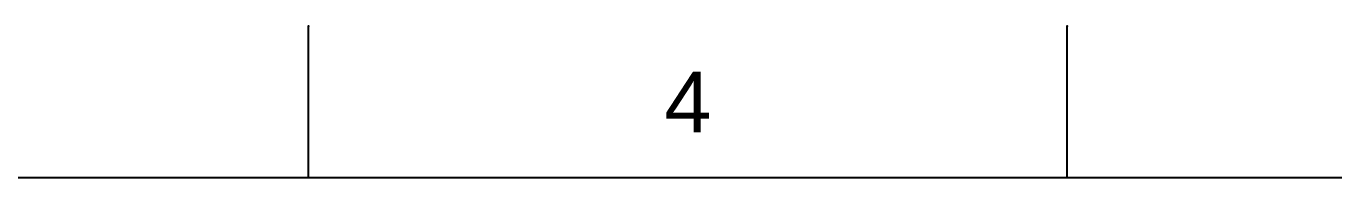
# Model space of a CAD drawing. Header units: millimetres. Extents: x 3440 to 4034, y 651 to 1071.
# Drawn here: x 3640.4 to 3762.3, y 1057.3 to 1071.4 of the extents above; entities that cross this region are included whole.
import ezdxf

# ---------------------------------------------------------------- set-up
doc = ezdxf.new("R2010")
doc.units = ezdxf.units.MM
doc.header["$LTSCALE"] = 0.1
doc.styles.get("Standard").update_dxf_attribs({"font": 'arial_0.ttf'})

msp = doc.modelspace()

# ---------------------------------------------------------------- linework, layer by layer
for p, q in [((3666.72, 1057.27), (3666.72, 1071.41)), ((3737.42, 1057.27), (3737.42, 1071.41)), ((4020.25, 1057.27), (3454.6, 1057.27))]:
    msp.add_line(p, q)
for p in [(3666.72, 1071.41), (3737.42, 1071.41)]:
    msp.add_point(p)

# ---------------------------------------------------------------- texts
at = {"insert": (3702.07, 1064.34), "char_height": 5.66, "attachment_point": 5}
msp.add_mtext_dynamic_manual_height_columns('4', width=50, gutter_width=12.5, heights=[0], dxfattribs=at)

doc.saveas('drawing.dxf')
